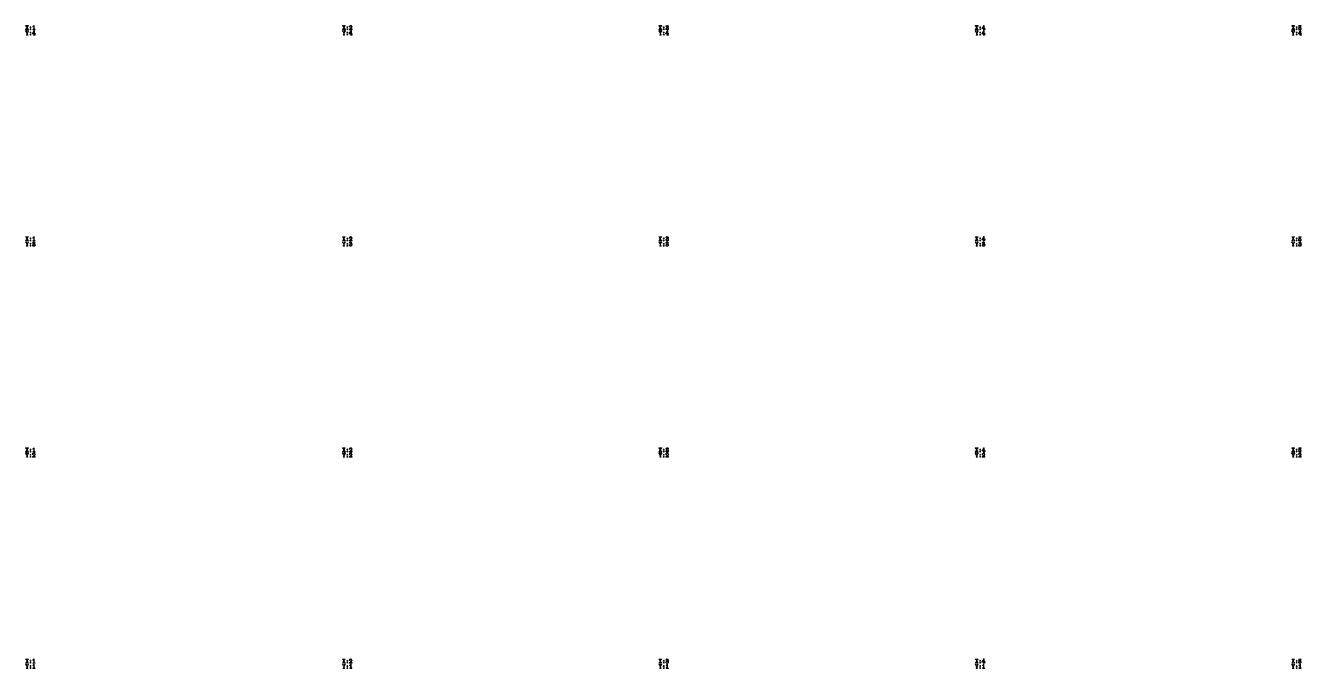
# Model space of a CAD drawing. Extents: x 3411 to 238236, y 6926 to 86361.
# Drawn here: x 136009 to 148100, y 19673 to 25762 of the extents above; entities that cross this region are included whole.
import ezdxf

# ---------------------------------------------------------------- set-up
doc = ezdxf.new("R2010")
doc.units = 13
doc.header["$MEASUREMENT"] = 0
doc.layers.add('L3D0 Base', color=3, linetype='Continuous')

msp = doc.modelspace()

# ---------------------------------------------------------------- linework, layer by layer
at = {"layer": 'L3D0 Base', "lineweight": 0}
for points in [[(136019, 25762), (136012, 25762), (136009, 25759), (136012, 25757), (136014, 25757), (136020, 25743), (136023, 25738), (136028, 25727), (136026, 25727), (136026, 25725), (136029, 25723), (136035, 25723), (136038, 25725), (136035, 25727), (136034, 25727), (136026, 25743), (136023, 25749), (136019, 25757), (136022, 25759)], [(136033, 25762), (136027, 25762), (136024, 25759), (136026, 25757), (136023, 25749), (136026, 25743), (136032, 25757), (136033, 25757), (136037, 25759)], [(136089, 25762), (136086, 25761), (136085, 25757), (136080, 25755), (136078, 25752), (136086, 25752), (136086, 25727), (136081, 25727), (136078, 25725), (136081, 25723), (136096, 25723), (136099, 25725), (136098, 25727), (136097, 25727), (136096, 25727), (136091, 25727), (136091, 25759)], [(139021, 25762), (139015, 25762), (139012, 25759), (139015, 25757), (139016, 25757), (139023, 25743), (139025, 25738), (139031, 25727), (139029, 25727), (139028, 25725), (139031, 25723), (139038, 25723), (139040, 25725), (139038, 25727), (139036, 25727), (139028, 25743), (139025, 25749), (139022, 25757), (139024, 25759)], [(139035, 25762), (139029, 25762), (139027, 25759), (139029, 25757), (139025, 25749), (139028, 25743), (139034, 25757), (139035, 25757), (139038, 25759)], [(139089, 25762), (139085, 25762), (139080, 25759), (139079, 25757), (139077, 25752), (139078, 25748), (139080, 25748), (139082, 25748), (139084, 25751), (139083, 25753), (139085, 25756), (139089, 25758), (139099, 25759), (139095, 25762)], [(139099, 25759), (139089, 25758), (139090, 25758), (139095, 25755), (139096, 25755), (139098, 25750), (139098, 25748), (139096, 25744), (139091, 25738), (139078, 25727), (139077, 25725), (139080, 25723), (139100, 25723), (139102, 25723), (139103, 25726), (139103, 25727), (139086, 25727), (139086, 25728), (139091, 25732), (139092, 25733), (139096, 25737), (139099, 25739), (139102, 25745), (139103, 25750), (139102, 25754)], [(142020, 25762), (142013, 25762), (142010, 25759), (142013, 25757), (142014, 25757), (142021, 25743), (142024, 25738), (142029, 25727), (142027, 25727), (142027, 25725), (142030, 25723), (142036, 25723), (142039, 25725), (142036, 25727), (142034, 25727), (142027, 25743), (142024, 25749), (142020, 25757), (142023, 25759)], [(142034, 25762), (142028, 25762), (142025, 25759), (142027, 25757), (142024, 25749), (142027, 25743), (142033, 25757), (142034, 25757), (142037, 25759)], [(142079, 25759), (142076, 25755), (142078, 25752), (142080, 25751), (142082, 25752), (142083, 25755), (142083, 25756), (142083, 25756), (142089, 25758)], [(142088, 25762), (142085, 25762), (142080, 25760), (142079, 25759), (142089, 25758), (142094, 25756), (142095, 25753), (142093, 25748), (142087, 25746), (142083, 25745), (142083, 25744), (142086, 25741), (142088, 25741), (142090, 25741), (142094, 25739), (142097, 25734), (142094, 25729), (142094, 25728), (142089, 25727), (142098, 25725), (142101, 25728), (142102, 25734), (142102, 25734), (142100, 25740), (142100, 25740), (142096, 25744), (142099, 25748), (142100, 25753), (142100, 25755), (142097, 25759), (142094, 25761)], [(145018, 25762), (145012, 25762), (145009, 25759), (145012, 25757), (145013, 25757), (145020, 25743), (145023, 25738), (145027, 25727), (145026, 25727), (145025, 25725), (145028, 25723), (145034, 25723), (145037, 25725), (145034, 25727), (145033, 25727), (145025, 25743), (145023, 25749), (145019, 25757), (145021, 25759)], [(145033, 25762), (145027, 25762), (145023, 25759), (145026, 25757), (145023, 25749), (145025, 25743), (145031, 25757), (145033, 25757), (145035, 25759)], [(145091, 25762), (145090, 25762), (145088, 25762), (145086, 25761), (145073, 25738), (145072, 25736), (145073, 25734), (145076, 25733), (145090, 25733), (145090, 25727), (145086, 25727), (145084, 25725), (145086, 25723), (145097, 25723), (145101, 25725), (145100, 25727), (145099, 25727), (145097, 25727), (145094, 25727), (145094, 25733), (145098, 25733), (145101, 25735), (145098, 25738), (145094, 25738), (145078, 25738), (145090, 25757), (145094, 25759), (145093, 25762)], [(145094, 25759), (145090, 25757), (145090, 25738), (145078, 25738), (145094, 25738)], [(148016, 25762), (148010, 25762), (148008, 25759), (148010, 25757), (148012, 25757), (148019, 25743), (148021, 25738), (148026, 25727), (148024, 25727), (148023, 25725), (148026, 25723), (148033, 25723), (148036, 25725), (148033, 25727), (148032, 25727), (148023, 25743), (148021, 25749), (148017, 25757), (148019, 25759)], [(148031, 25762), (148025, 25762), (148022, 25759), (148024, 25757), (148021, 25749), (148023, 25743), (148030, 25757), (148031, 25757), (148034, 25759)], [(148093, 25762), (148077, 25762), (148075, 25761), (148075, 25759), (148075, 25742), (148075, 25741), (148075, 25739), (148077, 25739), (148079, 25740), (148081, 25741), (148086, 25743), (148095, 25744), (148079, 25746), (148079, 25757), (148093, 25757), (148097, 25759), (148096, 25761), (148095, 25762)], [(136020, 25743), (136013, 25727), (136012, 25727), (136009, 25725), (136012, 25723), (136018, 25723), (136021, 25725), (136019, 25727), (136023, 25738)], [(136018, 25712), (136012, 25712), (136009, 25710), (136012, 25707), (136012, 25707), (136021, 25688), (136023, 25694), (136018, 25707), (136020, 25710)], [(136036, 25712), (136030, 25712), (136026, 25710), (136029, 25707), (136023, 25694), (136021, 25688), (136021, 25678), (136020, 25678), (136017, 25674), (136018, 25673), (136019, 25673), (136020, 25672), (136027, 25672), (136030, 25674), (136030, 25677), (136029, 25677), (136027, 25678), (136026, 25678), (136026, 25688), (136035, 25707), (136036, 25707), (136038, 25710)], [(136056, 25751), (136053, 25749), (136051, 25746), (136053, 25743), (136055, 25741), (136058, 25743), (136060, 25746), (136058, 25749)], [(136056, 25731), (136053, 25730), (136051, 25727), (136053, 25724), (136055, 25723), (136058, 25724), (136060, 25727), (136058, 25730)], [(136056, 25700), (136053, 25699), (136051, 25696), (136053, 25693), (136055, 25692), (136058, 25693), (136060, 25696), (136058, 25699)], [(136056, 25681), (136053, 25680), (136051, 25677), (136053, 25674), (136055, 25672), (136058, 25674), (136060, 25677), (136058, 25680)], [(136092, 25713), (136090, 25713), (136089, 25712), (136087, 25711), (136074, 25689), (136073, 25686), (136074, 25684), (136076, 25683), (136091, 25683), (136091, 25678), (136087, 25678), (136085, 25674), (136087, 25672), (136098, 25672), (136101, 25674), (136100, 25677), (136100, 25677), (136098, 25678), (136095, 25678), (136095, 25683), (136099, 25683), (136102, 25685), (136099, 25688), (136095, 25688), (136079, 25688), (136090, 25707), (136095, 25710), (136094, 25712)], [(136078, 25752), (136080, 25750), (136081, 25750), (136086, 25752)], [(136095, 25710), (136090, 25707), (136090, 25688), (136079, 25688), (136095, 25688)], [(139023, 25743), (139015, 25727), (139014, 25727), (139011, 25725), (139014, 25723), (139020, 25723), (139024, 25725), (139020, 25727), (139025, 25738)], [(139020, 25712), (139013, 25712), (139011, 25710), (139013, 25707), (139015, 25707), (139024, 25688), (139026, 25694), (139020, 25707), (139023, 25710)], [(139038, 25712), (139031, 25712), (139029, 25710), (139031, 25707), (139026, 25694), (139024, 25688), (139024, 25678), (139022, 25678), (139020, 25674), (139020, 25673), (139021, 25673), (139022, 25672), (139029, 25672), (139032, 25674), (139032, 25677), (139031, 25677), (139029, 25678), (139028, 25678), (139028, 25688), (139037, 25707), (139038, 25707), (139041, 25710)], [(139058, 25751), (139055, 25749), (139054, 25746), (139055, 25743), (139058, 25741), (139061, 25743), (139063, 25746), (139061, 25749)], [(139058, 25731), (139055, 25730), (139054, 25727), (139055, 25724), (139058, 25723), (139061, 25724), (139063, 25727), (139061, 25730)], [(139058, 25700), (139055, 25699), (139054, 25696), (139055, 25693), (139058, 25692), (139061, 25693), (139063, 25696), (139061, 25699)], [(139058, 25681), (139055, 25680), (139054, 25677), (139055, 25674), (139058, 25672), (139061, 25674), (139063, 25677), (139061, 25680)], [(139094, 25713), (139093, 25713), (139091, 25712), (139090, 25711), (139077, 25689), (139076, 25686), (139077, 25684), (139079, 25683), (139093, 25683), (139093, 25678), (139090, 25678), (139087, 25674), (139090, 25672), (139101, 25672), (139103, 25674), (139103, 25677), (139102, 25677), (139101, 25678), (139098, 25678), (139098, 25683), (139101, 25683), (139105, 25685), (139101, 25688), (139098, 25688), (139081, 25688), (139093, 25707), (139098, 25710), (139097, 25712)], [(139098, 25710), (139093, 25707), (139093, 25688), (139081, 25688), (139098, 25688)], [(139101, 25731), (139098, 25730), (139098, 25727), (139086, 25727), (139103, 25727), (139102, 25730)], [(142021, 25743), (142013, 25727), (142013, 25727), (142009, 25725), (142013, 25723), (142019, 25723), (142022, 25725), (142020, 25727), (142024, 25738)], [(142018, 25712), (142012, 25712), (142009, 25710), (142012, 25707), (142013, 25707), (142022, 25688), (142024, 25694), (142019, 25707), (142021, 25710)], [(142037, 25712), (142031, 25712), (142027, 25710), (142030, 25707), (142024, 25694), (142022, 25688), (142022, 25678), (142021, 25678), (142018, 25674), (142019, 25673), (142020, 25673), (142021, 25672), (142028, 25672), (142031, 25674), (142031, 25677), (142029, 25677), (142028, 25678), (142027, 25678), (142027, 25688), (142035, 25707), (142037, 25707), (142039, 25710)], [(142056, 25751), (142053, 25749), (142052, 25746), (142054, 25743), (142056, 25741), (142059, 25743), (142061, 25746), (142059, 25749)], [(142056, 25731), (142053, 25730), (142052, 25727), (142054, 25724), (142056, 25723), (142059, 25724), (142061, 25727), (142059, 25730)], [(142056, 25700), (142053, 25699), (142052, 25696), (142054, 25693), (142056, 25692), (142059, 25693), (142061, 25696), (142059, 25699)], [(142056, 25681), (142053, 25680), (142052, 25677), (142054, 25674), (142056, 25672), (142059, 25674), (142061, 25677), (142059, 25680)], [(142093, 25713), (142091, 25713), (142090, 25712), (142088, 25711), (142075, 25689), (142074, 25686), (142075, 25684), (142077, 25683), (142091, 25683), (142091, 25678), (142088, 25678), (142085, 25674), (142088, 25672), (142099, 25672), (142102, 25674), (142101, 25677), (142101, 25677), (142099, 25678), (142096, 25678), (142096, 25683), (142100, 25683), (142103, 25685), (142100, 25688), (142096, 25688), (142080, 25688), (142091, 25707), (142096, 25710), (142095, 25712)], [(142078, 25735), (142076, 25734), (142075, 25731), (142076, 25729), (142079, 25724), (142083, 25723), (142089, 25722), (142094, 25723), (142098, 25725), (142089, 25727), (142084, 25727), (142080, 25730), (142081, 25731), (142080, 25734)], [(142096, 25710), (142091, 25707), (142091, 25688), (142080, 25688), (142096, 25688)], [(145017, 25712), (145011, 25712), (145008, 25710), (145011, 25707), (145012, 25707), (145020, 25688), (145023, 25694), (145017, 25707), (145020, 25710)], [(145020, 25743), (145012, 25727), (145011, 25727), (145009, 25725), (145011, 25723), (145017, 25723), (145020, 25725), (145018, 25727), (145023, 25738)], [(145035, 25712), (145029, 25712), (145026, 25710), (145028, 25707), (145023, 25694), (145020, 25688), (145020, 25678), (145020, 25678), (145016, 25674), (145017, 25673), (145018, 25673), (145020, 25672), (145027, 25672), (145029, 25674), (145029, 25677), (145027, 25677), (145027, 25678), (145025, 25678), (145025, 25688), (145034, 25707), (145035, 25707), (145037, 25710)], [(145055, 25751), (145052, 25749), (145051, 25746), (145052, 25743), (145055, 25741), (145058, 25743), (145059, 25746), (145058, 25749)], [(145055, 25731), (145052, 25730), (145051, 25727), (145052, 25724), (145055, 25723), (145058, 25724), (145059, 25727), (145058, 25730)], [(145055, 25700), (145052, 25699), (145051, 25696), (145052, 25693), (145055, 25692), (145058, 25693), (145059, 25696), (145058, 25699)], [(145055, 25681), (145052, 25680), (145051, 25677), (145052, 25674), (145055, 25672), (145058, 25674), (145059, 25677), (145058, 25680)], [(145091, 25713), (145090, 25713), (145088, 25712), (145086, 25711), (145073, 25689), (145072, 25686), (145073, 25684), (145076, 25683), (145090, 25683), (145090, 25678), (145086, 25678), (145084, 25674), (145086, 25672), (145097, 25672), (145101, 25674), (145100, 25677), (145099, 25677), (145097, 25678), (145094, 25678), (145094, 25683), (145098, 25683), (145101, 25685), (145098, 25688), (145094, 25688), (145078, 25688), (145090, 25707), (145094, 25710), (145093, 25712)], [(145094, 25710), (145090, 25707), (145090, 25688), (145078, 25688), (145094, 25688)], [(148016, 25712), (148009, 25712), (148006, 25710), (148009, 25707), (148010, 25707), (148019, 25688), (148021, 25694), (148016, 25707), (148018, 25710)], [(148019, 25743), (148011, 25727), (148009, 25727), (148007, 25725), (148009, 25723), (148016, 25723), (148019, 25725), (148016, 25727), (148021, 25738)], [(148033, 25712), (148027, 25712), (148024, 25710), (148026, 25707), (148021, 25694), (148019, 25688), (148019, 25678), (148018, 25678), (148015, 25674), (148016, 25673), (148016, 25673), (148018, 25672), (148025, 25672), (148028, 25674), (148027, 25677), (148026, 25677), (148025, 25678), (148024, 25678), (148024, 25688), (148033, 25707), (148033, 25707), (148036, 25710)], [(148054, 25751), (148051, 25749), (148049, 25746), (148051, 25743), (148053, 25741), (148056, 25743), (148058, 25746), (148056, 25749)], [(148054, 25731), (148051, 25730), (148049, 25727), (148051, 25724), (148053, 25723), (148056, 25724), (148058, 25727), (148056, 25730)], [(148054, 25700), (148051, 25699), (148049, 25696), (148051, 25693), (148053, 25692), (148056, 25693), (148058, 25696), (148056, 25699)], [(148054, 25681), (148051, 25680), (148049, 25677), (148051, 25674), (148053, 25672), (148056, 25674), (148058, 25677), (148056, 25680)], [(148090, 25713), (148088, 25713), (148086, 25712), (148085, 25711), (148072, 25689), (148071, 25686), (148072, 25684), (148074, 25683), (148089, 25683), (148089, 25678), (148085, 25678), (148083, 25674), (148085, 25672), (148096, 25672), (148099, 25674), (148098, 25677), (148097, 25677), (148096, 25678), (148093, 25678), (148093, 25683), (148097, 25683), (148100, 25685), (148097, 25688), (148093, 25688), (148076, 25688), (148088, 25707), (148093, 25710), (148092, 25712)], [(148075, 25735), (148073, 25734), (148072, 25732), (148072, 25730), (148075, 25725), (148079, 25723), (148085, 25722), (148090, 25723), (148094, 25726), (148085, 25727), (148083, 25727), (148078, 25730), (148079, 25732), (148078, 25734)], [(148093, 25710), (148088, 25707), (148088, 25688), (148076, 25688), (148093, 25688)], [(148086, 25748), (148085, 25748), (148079, 25746), (148095, 25744), (148092, 25746)], [(148095, 25744), (148086, 25743), (148086, 25743), (148091, 25741), (148092, 25741), (148093, 25734), (148093, 25734), (148091, 25729), (148090, 25728), (148085, 25727), (148094, 25726), (148097, 25729), (148098, 25734), (148098, 25739)], [(136019, 23762), (136012, 23762), (136009, 23759), (136012, 23757), (136014, 23757), (136020, 23743), (136023, 23738), (136028, 23728), (136026, 23727), (136026, 23725), (136029, 23723), (136035, 23723), (136038, 23725), (136035, 23728), (136034, 23728), (136026, 23744), (136023, 23749), (136019, 23757), (136022, 23759)], [(136020, 23743), (136013, 23728), (136012, 23728), (136009, 23725), (136012, 23723), (136018, 23723), (136021, 23725), (136019, 23728), (136023, 23738)], [(136018, 23712), (136012, 23712), (136009, 23710), (136012, 23707), (136012, 23707), (136021, 23689), (136023, 23694), (136018, 23707), (136020, 23710)], [(136036, 23712), (136030, 23712), (136026, 23710), (136029, 23707), (136023, 23694), (136021, 23689), (136021, 23678), (136020, 23678), (136017, 23675), (136018, 23673), (136019, 23673), (136020, 23672), (136027, 23672), (136030, 23675), (136030, 23677), (136029, 23678), (136027, 23678), (136026, 23678), (136026, 23689), (136035, 23707), (136036, 23707), (136038, 23710)], [(136033, 23762), (136027, 23762), (136024, 23759), (136026, 23757), (136023, 23749), (136026, 23744), (136032, 23757), (136033, 23757), (136037, 23759)], [(136056, 23751), (136053, 23749), (136051, 23746), (136053, 23743), (136055, 23742), (136058, 23743), (136060, 23746), (136058, 23749)], [(136056, 23731), (136053, 23730), (136051, 23727), (136053, 23724), (136055, 23723), (136058, 23724), (136060, 23727), (136058, 23730)], [(136056, 23700), (136053, 23699), (136051, 23696), (136053, 23693), (136055, 23692), (136058, 23693), (136060, 23696), (136058, 23699)], [(136078, 23710), (136076, 23705), (136077, 23702), (136079, 23701), (136081, 23702), (136083, 23705), (136082, 23706), (136083, 23706), (136088, 23708)], [(136089, 23763), (136086, 23761), (136085, 23757), (136080, 23755), (136078, 23752), (136086, 23752), (136086, 23728), (136081, 23728), (136078, 23725), (136081, 23723), (136096, 23723), (136099, 23725), (136098, 23727), (136097, 23728), (136096, 23728), (136091, 23728), (136091, 23759)], [(136078, 23752), (136080, 23750), (136081, 23750), (136086, 23752)], [(136088, 23713), (136084, 23712), (136079, 23710), (136078, 23710), (136088, 23708), (136093, 23706), (136094, 23703), (136092, 23698), (136086, 23696), (136083, 23696), (136082, 23694), (136085, 23691), (136088, 23691), (136089, 23691), (136093, 23689), (136096, 23684), (136093, 23679), (136093, 23678), (136088, 23677), (136097, 23675), (136100, 23678), (136101, 23684), (136101, 23684), (136100, 23690), (136099, 23690), (136095, 23694), (136098, 23698), (136100, 23703), (136099, 23705), (136097, 23710), (136093, 23711)], [(139023, 23743), (139015, 23728), (139014, 23728), (139011, 23725), (139014, 23723), (139020, 23723), (139024, 23725), (139020, 23728), (139025, 23738)], [(139020, 23712), (139013, 23712), (139011, 23710), (139013, 23707), (139015, 23707), (139024, 23689), (139026, 23694), (139020, 23707), (139023, 23710)], [(139021, 23762), (139015, 23762), (139012, 23759), (139015, 23757), (139016, 23757), (139023, 23743), (139025, 23738), (139031, 23728), (139029, 23727), (139028, 23725), (139031, 23723), (139038, 23723), (139040, 23725), (139038, 23728), (139036, 23728), (139028, 23744), (139025, 23749), (139022, 23757), (139024, 23759)], [(139038, 23712), (139031, 23712), (139029, 23710), (139031, 23707), (139026, 23694), (139024, 23689), (139024, 23678), (139022, 23678), (139020, 23675), (139020, 23673), (139021, 23673), (139022, 23672), (139029, 23672), (139032, 23675), (139032, 23677), (139031, 23678), (139029, 23678), (139028, 23678), (139028, 23689), (139037, 23707), (139038, 23707), (139041, 23710)], [(139035, 23762), (139029, 23762), (139027, 23759), (139029, 23757), (139025, 23749), (139028, 23744), (139034, 23757), (139035, 23757), (139038, 23759)], [(139058, 23751), (139055, 23749), (139054, 23746), (139055, 23743), (139058, 23742), (139061, 23743), (139063, 23746), (139061, 23749)], [(139058, 23731), (139055, 23730), (139054, 23727), (139055, 23724), (139058, 23723), (139061, 23724), (139063, 23727), (139061, 23730)], [(139058, 23700), (139055, 23699), (139054, 23696), (139055, 23693), (139058, 23692), (139061, 23693), (139063, 23696), (139061, 23699)], [(139089, 23763), (139085, 23762), (139080, 23759), (139079, 23757), (139077, 23752), (139078, 23749), (139080, 23748), (139082, 23749), (139084, 23752), (139083, 23753), (139085, 23756), (139089, 23758), (139099, 23759), (139095, 23762)], [(139099, 23759), (139089, 23758), (139090, 23758), (139095, 23756), (139096, 23755), (139098, 23750), (139098, 23749), (139096, 23744), (139091, 23738), (139078, 23727), (139077, 23725), (139080, 23723), (139100, 23723), (139102, 23724), (139103, 23726), (139103, 23728), (139086, 23728), (139086, 23728), (139091, 23732), (139092, 23733), (139096, 23737), (139099, 23740), (139102, 23745), (139103, 23750), (139102, 23755)], [(139080, 23710), (139078, 23705), (139079, 23702), (139081, 23701), (139084, 23702), (139084, 23705), (139084, 23706), (139084, 23706), (139090, 23708)], [(139090, 23713), (139087, 23712), (139081, 23710), (139080, 23710), (139090, 23708), (139094, 23706), (139097, 23703), (139094, 23698), (139089, 23696), (139085, 23696), (139084, 23694), (139087, 23691), (139090, 23691), (139091, 23691), (139096, 23689), (139098, 23684), (139096, 23679), (139095, 23678), (139090, 23677), (139100, 23675), (139102, 23678), (139104, 23684), (139104, 23684), (139101, 23690), (139101, 23690), (139098, 23694), (139101, 23698), (139101, 23703), (139101, 23705), (139098, 23710), (139096, 23711)], [(139101, 23731), (139098, 23730), (139098, 23728), (139086, 23728), (139103, 23728), (139102, 23730)], [(142021, 23743), (142013, 23728), (142013, 23728), (142009, 23725), (142013, 23723), (142019, 23723), (142022, 23725), (142020, 23728), (142024, 23738)], [(142018, 23712), (142012, 23712), (142009, 23710), (142012, 23707), (142013, 23707), (142022, 23689), (142024, 23694), (142019, 23707), (142021, 23710)], [(142020, 23762), (142013, 23762), (142010, 23759), (142013, 23757), (142014, 23757), (142021, 23743), (142024, 23738), (142029, 23728), (142027, 23727), (142027, 23725), (142030, 23723), (142036, 23723), (142039, 23725), (142036, 23728), (142034, 23728), (142027, 23744), (142024, 23749), (142020, 23757), (142023, 23759)], [(142037, 23712), (142031, 23712), (142027, 23710), (142030, 23707), (142024, 23694), (142022, 23689), (142022, 23678), (142021, 23678), (142018, 23675), (142019, 23673), (142020, 23673), (142021, 23672), (142028, 23672), (142031, 23675), (142031, 23677), (142029, 23678), (142028, 23678), (142027, 23678), (142027, 23689), (142035, 23707), (142037, 23707), (142039, 23710)], [(142034, 23762), (142028, 23762), (142025, 23759), (142027, 23757), (142024, 23749), (142027, 23744), (142033, 23757), (142034, 23757), (142037, 23759)], [(142056, 23751), (142053, 23749), (142052, 23746), (142054, 23743), (142056, 23742), (142059, 23743), (142061, 23746), (142059, 23749)], [(142056, 23731), (142053, 23730), (142052, 23727), (142054, 23724), (142056, 23723), (142059, 23724), (142061, 23727), (142059, 23730)], [(142056, 23700), (142053, 23699), (142052, 23696), (142054, 23693), (142056, 23692), (142059, 23693), (142061, 23696), (142059, 23699)], [(142078, 23735), (142076, 23735), (142075, 23731), (142076, 23729), (142079, 23724), (142083, 23723), (142089, 23722), (142094, 23723), (142098, 23725), (142089, 23727), (142084, 23728), (142080, 23730), (142081, 23731), (142080, 23734)], [(142079, 23759), (142076, 23755), (142078, 23752), (142080, 23751), (142082, 23752), (142083, 23755), (142083, 23756), (142083, 23756), (142089, 23758)], [(142079, 23710), (142076, 23705), (142078, 23702), (142080, 23701), (142082, 23702), (142083, 23705), (142083, 23706), (142083, 23706), (142089, 23708)], [(142088, 23763), (142085, 23763), (142080, 23760), (142079, 23759), (142089, 23758), (142094, 23756), (142095, 23753), (142093, 23748), (142087, 23746), (142083, 23745), (142083, 23744), (142086, 23742), (142088, 23742), (142090, 23742), (142094, 23739), (142097, 23734), (142094, 23729), (142094, 23728), (142089, 23727), (142098, 23725), (142101, 23728), (142102, 23734), (142102, 23735), (142100, 23740), (142100, 23740), (142096, 23744), (142099, 23748), (142100, 23753), (142100, 23755), (142097, 23759), (142094, 23762)], [(142088, 23713), (142085, 23712), (142080, 23710), (142079, 23710), (142089, 23708), (142094, 23706), (142095, 23703), (142093, 23698), (142087, 23696), (142083, 23696), (142083, 23694), (142086, 23691), (142088, 23691), (142090, 23691), (142094, 23689), (142097, 23684), (142094, 23679), (142094, 23678), (142089, 23677), (142098, 23675), (142101, 23678), (142102, 23684), (142102, 23684), (142100, 23690), (142100, 23690), (142096, 23694), (142099, 23698), (142100, 23703), (142100, 23705), (142097, 23710), (142094, 23711)], [(145017, 23712), (145011, 23712), (145008, 23710), (145011, 23707), (145012, 23707), (145020, 23689), (145023, 23694), (145017, 23707), (145020, 23710)], [(145018, 23762), (145012, 23762), (145009, 23759), (145012, 23757), (145013, 23757), (145020, 23743), (145023, 23738), (145027, 23728), (145026, 23727), (145025, 23725), (145028, 23723), (145034, 23723), (145037, 23725), (145034, 23728), (145033, 23728), (145025, 23744), (145023, 23749), (145019, 23757), (145021, 23759)], [(145020, 23743), (145012, 23728), (145011, 23728), (145009, 23725), (145011, 23723), (145017, 23723), (145020, 23725), (145018, 23728), (145023, 23738)], [(145035, 23712), (145029, 23712), (145026, 23710), (145028, 23707), (145023, 23694), (145020, 23689), (145020, 23678), (145020, 23678), (145016, 23675), (145017, 23673), (145018, 23673), (145020, 23672), (145027, 23672), (145029, 23675), (145029, 23677), (145027, 23678), (145027, 23678), (145025, 23678), (145025, 23689), (145034, 23707), (145035, 23707), (145037, 23710)], [(145033, 23762), (145027, 23762), (145023, 23759), (145026, 23757), (145023, 23749), (145025, 23744), (145031, 23757), (145033, 23757), (145035, 23759)], [(145055, 23751), (145052, 23749), (145051, 23746), (145052, 23743), (145055, 23742), (145058, 23743), (145059, 23746), (145058, 23749)], [(145055, 23731), (145052, 23730), (145051, 23727), (145052, 23724), (145055, 23723), (145058, 23724), (145059, 23727), (145058, 23730)], [(145055, 23700), (145052, 23699), (145051, 23696), (145052, 23693), (145055, 23692), (145058, 23693), (145059, 23696), (145058, 23699)], [(145091, 23763), (145090, 23763), (145088, 23763), (145086, 23761), (145073, 23738), (145072, 23736), (145073, 23734), (145076, 23733), (145090, 23733), (145090, 23728), (145086, 23728), (145084, 23725), (145086, 23723), (145097, 23723), (145101, 23725), (145100, 23727), (145099, 23728), (145097, 23728), (145094, 23728), (145094, 23733), (145098, 23733), (145101, 23735), (145098, 23738), (145094, 23738), (145078, 23738), (145090, 23758), (145094, 23759), (145093, 23762)], [(145077, 23710), (145075, 23705), (145076, 23702), (145079, 23701), (145080, 23702), (145081, 23705), (145081, 23706), (145081, 23706), (145087, 23708)], [(145087, 23713), (145083, 23712), (145079, 23710), (145077, 23710), (145087, 23708), (145092, 23706), (145093, 23703), (145091, 23698), (145086, 23696), (145082, 23696), (145081, 23694), (145084, 23691), (145086, 23691), (145088, 23691), (145093, 23689), (145095, 23684), (145093, 23679), (145093, 23678), (145087, 23677), (145097, 23675), (145099, 23678), (145101, 23684), (145101, 23684), (145099, 23690), (145098, 23690), (145094, 23694), (145097, 23698), (145099, 23703), (145098, 23705), (145095, 23710), (145093, 23711)], [(145094, 23759), (145090, 23758), (145090, 23738), (145078, 23738), (145094, 23738)], [(148016, 23712), (148009, 23712), (148006, 23710), (148009, 23707), (148010, 23707), (148019, 23689), (148021, 23694), (148016, 23707), (148018, 23710)], [(148019, 23743), (148011, 23728), (148009, 23728), (148007, 23725), (148009, 23723), (148016, 23723), (148019, 23725), (148016, 23728), (148021, 23738)], [(148016, 23762), (148010, 23762), (148008, 23759), (148010, 23757), (148012, 23757), (148019, 23743), (148021, 23738), (148026, 23728), (148024, 23727), (148023, 23725), (148026, 23723), (148033, 23723), (148036, 23725), (148033, 23728), (148032, 23728), (148023, 23744), (148021, 23749), (148017, 23757), (148019, 23759)], [(148033, 23712), (148027, 23712), (148024, 23710), (148026, 23707), (148021, 23694), (148019, 23689), (148019, 23678), (148018, 23678), (148015, 23675), (148016, 23673), (148016, 23673), (148018, 23672), (148025, 23672), (148028, 23675), (148027, 23677), (148026, 23678), (148025, 23678), (148024, 23678), (148024, 23689), (148033, 23707), (148033, 23707), (148036, 23710)], [(148031, 23762), (148025, 23762), (148022, 23759), (148024, 23757), (148021, 23749), (148023, 23744), (148030, 23757), (148031, 23757), (148034, 23759)], [(148054, 23751), (148051, 23749), (148049, 23746), (148051, 23743), (148053, 23742), (148056, 23743), (148058, 23746), (148056, 23749)], [(148054, 23731), (148051, 23730), (148049, 23727), (148051, 23724), (148053, 23723), (148056, 23724), (148058, 23727), (148056, 23730)], [(148054, 23700), (148051, 23699), (148049, 23696), (148051, 23693), (148053, 23692), (148056, 23693), (148058, 23696), (148056, 23699)], [(148075, 23735), (148073, 23735), (148072, 23732), (148072, 23730), (148075, 23725), (148079, 23723), (148085, 23722), (148090, 23723), (148094, 23726), (148085, 23727), (148083, 23727), (148078, 23730), (148079, 23732), (148078, 23735)], [(148076, 23710), (148074, 23705), (148075, 23702), (148077, 23701), (148079, 23702), (148080, 23705), (148079, 23706), (148080, 23706), (148086, 23708)], [(148093, 23762), (148077, 23762), (148075, 23761), (148075, 23759), (148075, 23742), (148075, 23741), (148075, 23740), (148077, 23739), (148079, 23740), (148081, 23742), (148086, 23743), (148095, 23744), (148079, 23746), (148079, 23757), (148093, 23757), (148097, 23759), (148096, 23761), (148095, 23762)], [(148086, 23713), (148082, 23712), (148077, 23710), (148076, 23710), (148086, 23708), (148090, 23706), (148092, 23703), (148090, 23698), (148084, 23696), (148081, 23696), (148079, 23694), (148083, 23691), (148086, 23691), (148086, 23691), (148092, 23689), (148093, 23684), (148092, 23679), (148091, 23678), (148086, 23677), (148095, 23675), (148097, 23678), (148099, 23684), (148099, 23684), (148097, 23690), (148097, 23690), (148093, 23694), (148096, 23698), (148097, 23703), (148097, 23705), (148094, 23710), (148091, 23711)], [(148086, 23748), (148085, 23748), (148079, 23746), (148095, 23744), (148092, 23747)], [(148095, 23744), (148086, 23743), (148086, 23743), (148091, 23741), (148092, 23741), (148093, 23735), (148093, 23735), (148091, 23729), (148090, 23728), (148085, 23727), (148094, 23726), (148097, 23729), (148098, 23735), (148098, 23739)], [(136056, 23682), (136053, 23680), (136051, 23677), (136053, 23674), (136055, 23672), (136058, 23674), (136060, 23677), (136058, 23680)], [(136077, 23685), (136076, 23684), (136074, 23682), (136075, 23679), (136078, 23675), (136082, 23673), (136088, 23672), (136093, 23673), (136097, 23675), (136088, 23677), (136083, 23678), (136080, 23680), (136080, 23682), (136079, 23684)], [(139058, 23682), (139055, 23680), (139054, 23677), (139055, 23674), (139058, 23672), (139061, 23674), (139063, 23677), (139061, 23680)], [(139080, 23685), (139077, 23684), (139077, 23682), (139077, 23679), (139080, 23675), (139084, 23673), (139090, 23672), (139095, 23673), (139100, 23675), (139090, 23677), (139086, 23678), (139082, 23680), (139083, 23682), (139082, 23684)], [(142056, 23682), (142053, 23680), (142052, 23677), (142054, 23674), (142056, 23672), (142059, 23674), (142061, 23677), (142059, 23680)], [(142078, 23685), (142076, 23684), (142075, 23682), (142076, 23679), (142079, 23675), (142083, 23673), (142089, 23672), (142094, 23673), (142098, 23675), (142089, 23677), (142084, 23678), (142080, 23680), (142081, 23682), (142080, 23684)], [(145055, 23682), (145052, 23680), (145051, 23677), (145052, 23674), (145055, 23672), (145058, 23674), (145059, 23677), (145058, 23680)], [(145076, 23685), (145074, 23684), (145073, 23682), (145074, 23679), (145077, 23675), (145081, 23673), (145087, 23672), (145092, 23673), (145097, 23675), (145087, 23677), (145083, 23678), (145079, 23680), (145079, 23682), (145079, 23684)], [(148054, 23682), (148051, 23680), (148049, 23677), (148051, 23674), (148053, 23672), (148056, 23674), (148058, 23677), (148056, 23680)], [(148075, 23685), (148073, 23684), (148072, 23682), (148072, 23679), (148075, 23675), (148079, 23673), (148086, 23672), (148090, 23673), (148095, 23675), (148086, 23677), (148081, 23678), (148078, 23680), (148078, 23682), (148077, 23684)], [(136019, 21762), (136012, 21762), (136009, 21759), (136012, 21757), (136014, 21757), (136020, 21744), (136023, 21738), (136028, 21728), (136026, 21727), (136026, 21725), (136029, 21723), (136035, 21723), (136038, 21725), (136035, 21728), (136034, 21728), (136026, 21744), (136023, 21749), (136019, 21757), (136022, 21759)], [(136020, 21744), (136013, 21728), (136012, 21728), (136009, 21725), (136012, 21723), (136018, 21723), (136021, 21725), (136019, 21728), (136023, 21738)], [(136018, 21712), (136012, 21712), (136009, 21710), (136012, 21707), (136012, 21707), (136021, 21689), (136023, 21694), (136018, 21707), (136020, 21710)], [(136036, 21712), (136030, 21712), (136026, 21710), (136029, 21707), (136023, 21694), (136021, 21689), (136021, 21678), (136020, 21678), (136017, 21675), (136018, 21674), (136019, 21673), (136020, 21673), (136027, 21673), (136030, 21675), (136030, 21677), (136029, 21678), (136027, 21678), (136026, 21678), (136026, 21689), (136035, 21707), (136036, 21707), (136038, 21710)], [(136033, 21762), (136027, 21762), (136024, 21759), (136026, 21757), (136023, 21749), (136026, 21744), (136032, 21757), (136033, 21757), (136037, 21759)], [(136056, 21751), (136053, 21749), (136051, 21746), (136053, 21743), (136055, 21742), (136058, 21743), (136060, 21746), (136058, 21749)], [(136056, 21731), (136053, 21730), (136051, 21727), (136053, 21724), (136055, 21723), (136058, 21724), (136060, 21727), (136058, 21731)], [(136056, 21701), (136053, 21700), (136051, 21696), (136053, 21693), (136055, 21692), (136058, 21693), (136060, 21696), (136058, 21700)], [(136056, 21682), (136053, 21680), (136051, 21677), (136053, 21674), (136055, 21673), (136058, 21674), (136060, 21677), (136058, 21680)], [(136087, 21713), (136083, 21712), (136078, 21710), (136076, 21707), (136075, 21702), (136076, 21699), (136078, 21698), (136080, 21699), (136081, 21702), (136080, 21703), (136083, 21707), (136086, 21708), (136097, 21709), (136093, 21712)], [(136097, 21709), (136086, 21708), (136088, 21708), (136093, 21706), (136093, 21705), (136096, 21700), (136096, 21699), (136093, 21694), (136089, 21689), (136076, 21677), (136075, 21675), (136078, 21673), (136098, 21673), (136100, 21673), (136100, 21676), (136100, 21678), (136083, 21678), (136084, 21678), (136089, 21682), (136090, 21683), (136094, 21687), (136097, 21689), (136100, 21695), (136100, 21700), (136100, 21704)], [(136089, 21763), (136086, 21761), (136085, 21758), (136080, 21755), (136078, 21752), (136086, 21752), (136086, 21728), (136081, 21728), (136078, 21725), (136081, 21723), (136096, 21723), (136099, 21725), (136098, 21727), (136097, 21728), (136096, 21728), (136091, 21728), (136091, 21759)], [(136078, 21752), (136080, 21750), (136081, 21750), (136086, 21752)], [(136098, 21681), (136096, 21680), (136096, 21678), (136083, 21678), (136100, 21678), (136100, 21680)], [(139023, 21744), (139015, 21728), (139014, 21728), (139011, 21725), (139014, 21723), (139020, 21723), (139024, 21725), (139020, 21728), (139025, 21738)], [(139020, 21712), (139013, 21712), (139011, 21710), (139013, 21707), (139015, 21707), (139024, 21689), (139026, 21694), (139020, 21707), (139023, 21710)], [(139021, 21762), (139015, 21762), (139012, 21759), (139015, 21757), (139016, 21757), (139023, 21744), (139025, 21738), (139031, 21728), (139029, 21727), (139028, 21725), (139031, 21723), (139038, 21723), (139040, 21725), (139038, 21728), (139036, 21728), (139028, 21744), (139025, 21749), (139022, 21757), (139024, 21759)], [(139038, 21712), (139031, 21712), (139029, 21710), (139031, 21707), (139026, 21694), (139024, 21689), (139024, 21678), (139022, 21678), (139020, 21675), (139020, 21674), (139021, 21673), (139022, 21673), (139029, 21673), (139032, 21675), (139032, 21677), (139031, 21678), (139029, 21678), (139028, 21678), (139028, 21689), (139037, 21707), (139038, 21707), (139041, 21710)], [(139035, 21762), (139029, 21762), (139027, 21759), (139029, 21757), (139025, 21749), (139028, 21744), (139034, 21757), (139035, 21757), (139038, 21759)], [(139058, 21751), (139055, 21749), (139054, 21746), (139055, 21743), (139058, 21742), (139061, 21743), (139063, 21746), (139061, 21749)], [(139058, 21731), (139055, 21730), (139054, 21727), (139055, 21724), (139058, 21723), (139061, 21724), (139063, 21727), (139061, 21731)], [(139058, 21701), (139055, 21700), (139054, 21696), (139055, 21693), (139058, 21692), (139061, 21693), (139063, 21696), (139061, 21700)], [(139058, 21682), (139055, 21680), (139054, 21677), (139055, 21674), (139058, 21673), (139061, 21674), (139063, 21677), (139061, 21680)], [(139089, 21763), (139085, 21762), (139080, 21759), (139079, 21757), (139077, 21752), (139078, 21749), (139080, 21749), (139082, 21749), (139084, 21752), (139083, 21754), (139085, 21756), (139089, 21758), (139099, 21759), (139095, 21762)], [(139099, 21759), (139089, 21758), (139090, 21758), (139095, 21756), (139096, 21756), (139098, 21750), (139098, 21749), (139096, 21744), (139091, 21739), (139078, 21728), (139077, 21725), (139080, 21723), (139100, 21723), (139102, 21724), (139103, 21726), (139103, 21728), (139086, 21728), (139086, 21728), (139091, 21732), (139092, 21734), (139096, 21737), (139099, 21740), (139102, 21745), (139103, 21750), (139102, 21755)], [(139089, 21713), (139085, 21712), (139080, 21710), (139079, 21707), (139077, 21702), (139078, 21699), (139080, 21698), (139082, 21699), (139084, 21702), (139083, 21703), (139085, 21707), (139089, 21708), (139099, 21709), (139095, 21712)], [(139099, 21709), (139089, 21708), (139090, 21708), (139095, 21706), (139096, 21705), (139098, 21700), (139098, 21699), (139096, 21694), (139091, 21689), (139078, 21677), (139077, 21675), (139080, 21673), (139100, 21673), (139102, 21673), (139103, 21676), (139103, 21678), (139086, 21678), (139086, 21678), (139091, 21682), (139092, 21683), (139096, 21687), (139099, 21689), (139102, 21695), (139103, 21700), (139102, 21704)], [(139101, 21731), (139098, 21730), (139098, 21728), (139086, 21728), (139103, 21728), (139102, 21730)], [(139101, 21681), (139098, 21680), (139098, 21678), (139086, 21678), (139103, 21678), (139102, 21680)], [(142021, 21744), (142013, 21728), (142013, 21728), (142009, 21725), (142013, 21723), (142019, 21723), (142022, 21725), (142020, 21728), (142024, 21738)], [(142018, 21712), (142012, 21712), (142009, 21710), (142012, 21707), (142013, 21707), (142022, 21689), (142024, 21694), (142019, 21707), (142021, 21710)], [(142020, 21762), (142013, 21762), (142010, 21759), (142013, 21757), (142014, 21757), (142021, 21744), (142024, 21738), (142029, 21728), (142027, 21727), (142027, 21725), (142030, 21723), (142036, 21723), (142039, 21725), (142036, 21728), (142034, 21728), (142027, 21744), (142024, 21749), (142020, 21757), (142023, 21759)], [(142037, 21712), (142031, 21712), (142027, 21710), (142030, 21707), (142024, 21694), (142022, 21689), (142022, 21678), (142021, 21678), (142018, 21675), (142019, 21674), (142020, 21673), (142021, 21673), (142028, 21673), (142031, 21675), (142031, 21677), (142029, 21678), (142028, 21678), (142027, 21678), (142027, 21689), (142035, 21707), (142037, 21707), (142039, 21710)], [(142034, 21762), (142028, 21762), (142025, 21759), (142027, 21757), (142024, 21749), (142027, 21744), (142033, 21757), (142034, 21757), (142037, 21759)], [(142056, 21751), (142053, 21749), (142052, 21746), (142054, 21743), (142056, 21742), (142059, 21743), (142061, 21746), (142059, 21749)], [(142056, 21731), (142053, 21730), (142052, 21727), (142054, 21724), (142056, 21723), (142059, 21724), (142061, 21727), (142059, 21731)], [(142056, 21701), (142053, 21700), (142052, 21696), (142054, 21693), (142056, 21692), (142059, 21693), (142061, 21696), (142059, 21700)], [(142056, 21682), (142053, 21680), (142052, 21677), (142054, 21674), (142056, 21673), (142059, 21674), (142061, 21677), (142059, 21680)], [(142078, 21735), (142076, 21735), (142075, 21731), (142076, 21729), (142079, 21724), (142083, 21723), (142089, 21722), (142094, 21723), (142098, 21726), (142089, 21727), (142084, 21728), (142080, 21730), (142081, 21732), (142080, 21735)], [(142079, 21759), (142076, 21755), (142078, 21752), (142080, 21752), (142082, 21752), (142083, 21755), (142083, 21756), (142083, 21756), (142089, 21758)], [(142087, 21713), (142083, 21712), (142079, 21710), (142077, 21707), (142076, 21702), (142076, 21699), (142079, 21698), (142081, 21699), (142082, 21702), (142081, 21703), (142083, 21707), (142087, 21708), (142097, 21709), (142094, 21712)], [(142097, 21709), (142087, 21708), (142089, 21708), (142094, 21706), (142094, 21705), (142097, 21700), (142096, 21699), (142094, 21694), (142090, 21689), (142076, 21677), (142076, 21675), (142078, 21673), (142098, 21673), (142101, 21673), (142101, 21676), (142101, 21678), (142084, 21678), (142085, 21678), (142090, 21682), (142090, 21683), (142095, 21687), (142097, 21689), (142101, 21695), (142101, 21700), (142101, 21704)], [(142088, 21763), (142085, 21763), (142080, 21760), (142079, 21759), (142089, 21758), (142094, 21756), (142095, 21753), (142093, 21749), (142087, 21746), (142083, 21746), (142083, 21744), (142086, 21742), (142088, 21742), (142090, 21742), (142094, 21739), (142097, 21734), (142094, 21729), (142094, 21728), (142089, 21727), (142098, 21726), (142101, 21728), (142102, 21734), (142102, 21735), (142100, 21740), (142100, 21740), (142096, 21744), (142099, 21748), (142100, 21753), (142100, 21755), (142097, 21760), (142094, 21762)], [(142099, 21681), (142097, 21680), (142097, 21678), (142084, 21678), (142101, 21678), (142101, 21680)], [(145017, 21712), (145011, 21712), (145008, 21710), (145011, 21707), (145012, 21707), (145020, 21689), (145023, 21694), (145017, 21707), (145020, 21710)], [(145018, 21762), (145012, 21762), (145009, 21759), (145012, 21757), (145013, 21757), (145020, 21744), (145023, 21738), (145027, 21728), (145026, 21727), (145025, 21725), (145028, 21723), (145034, 21723), (145037, 21725), (145034, 21728), (145033, 21728), (145025, 21744), (145023, 21749), (145019, 21757), (145021, 21759)], [(145020, 21744), (145012, 21728), (145011, 21728), (145009, 21725), (145011, 21723), (145017, 21723), (145020, 21725), (145018, 21728), (145023, 21738)], [(145035, 21712), (145029, 21712), (145026, 21710), (145028, 21707), (145023, 21694), (145020, 21689), (145020, 21678), (145020, 21678), (145016, 21675), (145017, 21674), (145018, 21673), (145020, 21673), (145027, 21673), (145029, 21675), (145029, 21677), (145027, 21678), (145027, 21678), (145025, 21678), (145025, 21689), (145034, 21707), (145035, 21707), (145037, 21710)], [(145033, 21762), (145027, 21762), (145023, 21759), (145026, 21757), (145023, 21749), (145025, 21744), (145031, 21757), (145033, 21757), (145035, 21759)], [(145055, 21751), (145052, 21749), (145051, 21746), (145052, 21743), (145055, 21742), (145058, 21743), (145059, 21746), (145058, 21749)], [(145055, 21731), (145052, 21730), (145051, 21727), (145052, 21724), (145055, 21723), (145058, 21724), (145059, 21727), (145058, 21731)], [(145055, 21701), (145052, 21700), (145051, 21696), (145052, 21693), (145055, 21692), (145058, 21693), (145059, 21696), (145058, 21700)], [(145055, 21682), (145052, 21680), (145051, 21677), (145052, 21674), (145055, 21673), (145058, 21674), (145059, 21677), (145058, 21680)], [(145091, 21763), (145090, 21763), (145088, 21763), (145086, 21761), (145073, 21738), (145072, 21736), (145073, 21734), (145076, 21733), (145090, 21733), (145090, 21728), (145086, 21728), (145084, 21725), (145086, 21723), (145097, 21723), (145101, 21725), (145100, 21727), (145099, 21728), (145097, 21728), (145094, 21728), (145094, 21733), (145098, 21733), (145101, 21735), (145098, 21738), (145094, 21738), (145078, 21738), (145090, 21758), (145094, 21759), (145093, 21762)], [(145086, 21713), (145082, 21712), (145077, 21710), (145076, 21707), (145074, 21702), (145075, 21699), (145077, 21698), (145079, 21699), (145080, 21702), (145079, 21703), (145082, 21707), (145086, 21708), (145096, 21709), (145092, 21712)], [(145096, 21709), (145086, 21708), (145087, 21708), (145092, 21706), (145093, 21705), (145095, 21700), (145095, 21699), (145093, 21694), (145088, 21689), (145075, 21677), (145074, 21675), (145077, 21673), (145097, 21673), (145099, 21673), (145100, 21676), (145100, 21678), (145083, 21678), (145083, 21678), (145088, 21682), (145089, 21683), (145093, 21687), (145096, 21689), (145099, 21695), (145100, 21700), (145099, 21704)], [(145094, 21759), (145090, 21758), (145090, 21738), (145078, 21738), (145094, 21738)], [(145097, 21681), (145095, 21680), (145095, 21678), (145083, 21678), (145100, 21678), (145100, 21680)], [(148016, 21712), (148009, 21712), (148006, 21710), (148009, 21707), (148010, 21707), (148019, 21689), (148021, 21694), (148016, 21707), (148018, 21710)], [(148019, 21744), (148011, 21728), (148009, 21728), (148007, 21725), (148009, 21723), (148016, 21723), (148019, 21725), (148016, 21728), (148021, 21738)], [(148016, 21762), (148010, 21762), (148008, 21759), (148010, 21757), (148012, 21757), (148019, 21744), (148021, 21738), (148026, 21728), (148024, 21727), (148023, 21725), (148026, 21723), (148033, 21723), (148036, 21725), (148033, 21728), (148032, 21728), (148023, 21744), (148021, 21749), (148017, 21757), (148019, 21759)], [(148033, 21712), (148027, 21712), (148024, 21710), (148026, 21707), (148021, 21694), (148019, 21689), (148019, 21678), (148018, 21678), (148015, 21675), (148016, 21674), (148016, 21673), (148018, 21673), (148025, 21673), (148028, 21675), (148027, 21677), (148026, 21678), (148025, 21678), (148024, 21678), (148024, 21689), (148033, 21707), (148033, 21707), (148036, 21710)], [(148031, 21762), (148025, 21762), (148022, 21759), (148024, 21757), (148021, 21749), (148023, 21744), (148030, 21757), (148031, 21757), (148034, 21759)], [(148054, 21751), (148051, 21749), (148049, 21746), (148051, 21743), (148053, 21742), (148056, 21743), (148058, 21746), (148056, 21749)], [(148054, 21731), (148051, 21730), (148049, 21727), (148051, 21724), (148053, 21723), (148056, 21724), (148058, 21727), (148056, 21731)], [(148054, 21701), (148051, 21700), (148049, 21696), (148051, 21693), (148053, 21692), (148056, 21693), (148058, 21696), (148056, 21700)], [(148054, 21682), (148051, 21680), (148049, 21677), (148051, 21674), (148053, 21673), (148056, 21674), (148058, 21677), (148056, 21680)], [(148075, 21735), (148073, 21735), (148072, 21732), (148072, 21730), (148075, 21725), (148079, 21723), (148085, 21722), (148090, 21723), (148094, 21726), (148085, 21727), (148083, 21727), (148078, 21730), (148079, 21732), (148078, 21735)], [(148085, 21713), (148081, 21712), (148075, 21710), (148074, 21707), (148072, 21702), (148073, 21699), (148075, 21698), (148078, 21699), (148079, 21702), (148078, 21703), (148080, 21707), (148084, 21708), (148094, 21709), (148090, 21712)], [(148094, 21709), (148084, 21708), (148086, 21708), (148090, 21706), (148091, 21705), (148093, 21700), (148093, 21699), (148091, 21694), (148086, 21689), (148073, 21677), (148072, 21675), (148075, 21673), (148096, 21673), (148098, 21673), (148098, 21676), (148098, 21678), (148081, 21678), (148082, 21678), (148086, 21682), (148088, 21683), (148092, 21687), (148094, 21689), (148097, 21695), (148098, 21700), (148097, 21704)], [(148093, 21762), (148077, 21762), (148075, 21761), (148075, 21759), (148075, 21742), (148075, 21741), (148075, 21740), (148077, 21739), (148079, 21740), (148081, 21742), (148086, 21743), (148095, 21744), (148079, 21746), (148079, 21757), (148093, 21757), (148097, 21759), (148096, 21761), (148095, 21762)], [(148086, 21748), (148085, 21748), (148079, 21746), (148095, 21744), (148092, 21747)], [(148096, 21681), (148093, 21680), (148093, 21678), (148081, 21678), (148098, 21678), (148098, 21680)], [(148095, 21744), (148086, 21743), (148086, 21743), (148091, 21741), (148092, 21741), (148093, 21735), (148093, 21735), (148091, 21729), (148090, 21728), (148085, 21727), (148094, 21726), (148097, 21730), (148098, 21735), (148098, 21739)], [(136019, 19762), (136012, 19762), (136009, 19760), (136012, 19757), (136014, 19757), (136020, 19744), (136023, 19739), (136028, 19728), (136026, 19727), (136026, 19725), (136029, 19723), (136035, 19723), (136038, 19725), (136035, 19728), (136034, 19728), (136026, 19744), (136023, 19749), (136019, 19757), (136022, 19760)], [(136020, 19744), (136013, 19728), (136012, 19728), (136009, 19725), (136012, 19723), (136018, 19723), (136021, 19725), (136019, 19728), (136023, 19739)], [(136018, 19712), (136012, 19712), (136009, 19710), (136012, 19707), (136012, 19707), (136021, 19689), (136023, 19694), (136018, 19707), (136020, 19710)], [(136036, 19712), (136030, 19712), (136026, 19710), (136029, 19707), (136023, 19694), (136021, 19689), (136021, 19678), (136020, 19678), (136017, 19675), (136018, 19674), (136019, 19673), (136020, 19673), (136027, 19673), (136030, 19675), (136030, 19677), (136029, 19678), (136027, 19678), (136026, 19678), (136026, 19689), (136035, 19707), (136036, 19707), (136038, 19710)], [(136033, 19762), (136027, 19762), (136024, 19760), (136026, 19757), (136023, 19749), (136026, 19744), (136032, 19757), (136033, 19757), (136037, 19760)], [(136056, 19751), (136053, 19749), (136051, 19746), (136053, 19743), (136055, 19742), (136058, 19743), (136060, 19746), (136058, 19749)], [(136056, 19732), (136053, 19731), (136051, 19728), (136053, 19725), (136055, 19723), (136058, 19725), (136060, 19728), (136058, 19731)], [(136089, 19763), (136086, 19761), (136085, 19758), (136080, 19755), (136078, 19753), (136086, 19753), (136086, 19728), (136081, 19728), (136078, 19725), (136081, 19723), (136096, 19723), (136099, 19725), (136098, 19727), (136097, 19728), (136096, 19728), (136091, 19728), (136091, 19760)], [(136078, 19753), (136080, 19750), (136081, 19750), (136086, 19753)], [(136089, 19713), (136086, 19711), (136085, 19708), (136080, 19705), (136078, 19703), (136086, 19703), (136086, 19678), (136081, 19678), (136078, 19675), (136081, 19673), (136096, 19673), (136099, 19675), (136098, 19677), (136097, 19678), (136096, 19678), (136091, 19678), (136091, 19710)], [(139023, 19744), (139015, 19728), (139014, 19728), (139011, 19725), (139014, 19723), (139020, 19723), (139024, 19725), (139020, 19728), (139025, 19739)], [(139020, 19712), (139013, 19712), (139011, 19710), (139013, 19707), (139015, 19707), (139024, 19689), (139026, 19694), (139020, 19707), (139023, 19710)], [(139021, 19762), (139015, 19762), (139012, 19760), (139015, 19757), (139016, 19757), (139023, 19744), (139025, 19739), (139031, 19728), (139029, 19727), (139028, 19725), (139031, 19723), (139038, 19723), (139040, 19725), (139038, 19728), (139036, 19728), (139028, 19744), (139025, 19749), (139022, 19757), (139024, 19760)], [(139038, 19712), (139031, 19712), (139029, 19710), (139031, 19707), (139026, 19694), (139024, 19689), (139024, 19678), (139022, 19678), (139020, 19675), (139020, 19674), (139021, 19673), (139022, 19673), (139029, 19673), (139032, 19675), (139032, 19677), (139031, 19678), (139029, 19678), (139028, 19678), (139028, 19689), (139037, 19707), (139038, 19707), (139041, 19710)], [(139035, 19762), (139029, 19762), (139027, 19760), (139029, 19757), (139025, 19749), (139028, 19744), (139034, 19757), (139035, 19757), (139038, 19760)], [(139058, 19751), (139055, 19749), (139054, 19746), (139055, 19743), (139058, 19742), (139061, 19743), (139063, 19746), (139061, 19749)], [(139058, 19732), (139055, 19731), (139054, 19728), (139055, 19725), (139058, 19723), (139061, 19725), (139063, 19728), (139061, 19731)], [(139089, 19763), (139085, 19763), (139080, 19760), (139079, 19757), (139077, 19752), (139078, 19749), (139080, 19749), (139082, 19749), (139084, 19752), (139083, 19754), (139085, 19757), (139089, 19758), (139099, 19760), (139095, 19762)], [(139099, 19760), (139089, 19758), (139090, 19758), (139095, 19756), (139096, 19756), (139098, 19750), (139098, 19749), (139096, 19744), (139091, 19739), (139078, 19728), (139077, 19725), (139080, 19723), (139100, 19723), (139102, 19724), (139103, 19726), (139103, 19728), (139086, 19728), (139086, 19728), (139091, 19732), (139092, 19734), (139096, 19737), (139099, 19740), (139102, 19745), (139103, 19750), (139102, 19755)], [(139091, 19713), (139089, 19711), (139087, 19708), (139083, 19705), (139080, 19703), (139088, 19703), (139088, 19678), (139084, 19678), (139080, 19675), (139084, 19673), (139098, 19673), (139101, 19675), (139101, 19677), (139100, 19678), (139098, 19678), (139094, 19678), (139094, 19710)], [(139101, 19731), (139098, 19730), (139098, 19728), (139086, 19728), (139103, 19728), (139102, 19730)], [(142021, 19744), (142013, 19728), (142013, 19728), (142009, 19725), (142013, 19723), (142019, 19723), (142022, 19725), (142020, 19728), (142024, 19739)], [(142018, 19712), (142012, 19712), (142009, 19710), (142012, 19707), (142013, 19707), (142022, 19689), (142024, 19694), (142019, 19707), (142021, 19710)], [(142020, 19762), (142013, 19762), (142010, 19760), (142013, 19757), (142014, 19757), (142021, 19744), (142024, 19739), (142029, 19728), (142027, 19727), (142027, 19725), (142030, 19723), (142036, 19723), (142039, 19725), (142036, 19728), (142034, 19728), (142027, 19744), (142024, 19749), (142020, 19757), (142023, 19760)], [(142037, 19712), (142031, 19712), (142027, 19710), (142030, 19707), (142024, 19694), (142022, 19689), (142022, 19678), (142021, 19678), (142018, 19675), (142019, 19674), (142020, 19673), (142021, 19673), (142028, 19673), (142031, 19675), (142031, 19677), (142029, 19678), (142028, 19678), (142027, 19678), (142027, 19689), (142035, 19707), (142037, 19707), (142039, 19710)], [(142034, 19762), (142028, 19762), (142025, 19760), (142027, 19757), (142024, 19749), (142027, 19744), (142033, 19757), (142034, 19757), (142037, 19760)], [(142056, 19751), (142053, 19749), (142052, 19746), (142054, 19743), (142056, 19742), (142059, 19743), (142061, 19746), (142059, 19749)], [(142056, 19732), (142053, 19731), (142052, 19728), (142054, 19725), (142056, 19723), (142059, 19725), (142061, 19728), (142059, 19731)], [(142078, 19735), (142076, 19735), (142075, 19732), (142076, 19729), (142079, 19725), (142083, 19723), (142089, 19722), (142094, 19723), (142098, 19726), (142089, 19727), (142084, 19728), (142080, 19730), (142081, 19732), (142080, 19735)], [(142079, 19760), (142076, 19755), (142078, 19753), (142080, 19752), (142082, 19753), (142083, 19755), (142083, 19756), (142083, 19756), (142089, 19758)], [(142088, 19763), (142085, 19763), (142080, 19760), (142079, 19760), (142089, 19758), (142094, 19756), (142095, 19753), (142093, 19749), (142087, 19746), (142083, 19746), (142083, 19744), (142086, 19742), (142088, 19742), (142090, 19742), (142094, 19739), (142097, 19735), (142094, 19729), (142094, 19728), (142089, 19727), (142098, 19726), (142101, 19729), (142102, 19735), (142102, 19735), (142100, 19740), (142100, 19740), (142096, 19744), (142099, 19748), (142100, 19753), (142100, 19755), (142097, 19760), (142094, 19762)], [(142090, 19713), (142087, 19711), (142086, 19708), (142081, 19705), (142079, 19703), (142087, 19703), (142087, 19678), (142082, 19678), (142079, 19675), (142082, 19673), (142097, 19673), (142100, 19675), (142099, 19677), (142098, 19678), (142097, 19678), (142092, 19678), (142092, 19710)], [(145017, 19712), (145011, 19712), (145008, 19710), (145011, 19707), (145012, 19707), (145020, 19689), (145023, 19694), (145017, 19707), (145020, 19710)], [(145018, 19762), (145012, 19762), (145009, 19760), (145012, 19757), (145013, 19757), (145020, 19744), (145023, 19739), (145027, 19728), (145026, 19727), (145025, 19725), (145028, 19723), (145034, 19723), (145037, 19725), (145034, 19728), (145033, 19728), (145025, 19744), (145023, 19749), (145019, 19757), (145021, 19760)], [(145020, 19744), (145012, 19728), (145011, 19728), (145009, 19725), (145011, 19723), (145017, 19723), (145020, 19725), (145018, 19728), (145023, 19739)], [(145035, 19712), (145029, 19712), (145026, 19710), (145028, 19707), (145023, 19694), (145020, 19689), (145020, 19678), (145020, 19678), (145016, 19675), (145017, 19674), (145018, 19673), (145020, 19673), (145027, 19673), (145029, 19675), (145029, 19677), (145027, 19678), (145027, 19678), (145025, 19678), (145025, 19689), (145034, 19707), (145035, 19707), (145037, 19710)], [(145033, 19762), (145027, 19762), (145023, 19760), (145026, 19757), (145023, 19749), (145025, 19744), (145031, 19757), (145033, 19757), (145035, 19760)], [(145055, 19751), (145052, 19749), (145051, 19746), (145052, 19743), (145055, 19742), (145058, 19743), (145059, 19746), (145058, 19749)], [(145055, 19732), (145052, 19731), (145051, 19728), (145052, 19725), (145055, 19723), (145058, 19725), (145059, 19728), (145058, 19731)], [(145091, 19763), (145090, 19763), (145088, 19763), (145086, 19761), (145073, 19739), (145072, 19736), (145073, 19734), (145076, 19734), (145090, 19734), (145090, 19728), (145086, 19728), (145084, 19725), (145086, 19723), (145097, 19723), (145101, 19725), (145100, 19727), (145099, 19728), (145097, 19728), (145094, 19728), (145094, 19734), (145098, 19734), (145101, 19736), (145098, 19739), (145094, 19739), (145078, 19739), (145090, 19758), (145094, 19760), (145093, 19763)], [(145088, 19713), (145086, 19711), (145084, 19708), (145079, 19705), (145077, 19703), (145085, 19703), (145085, 19678), (145080, 19678), (145077, 19675), (145080, 19673), (145095, 19673), (145098, 19675), (145097, 19677), (145097, 19678), (145095, 19678), (145090, 19678), (145090, 19710)], [(145094, 19760), (145090, 19758), (145090, 19739), (145078, 19739), (145094, 19739)], [(148016, 19712), (148009, 19712), (148006, 19710), (148009, 19707), (148010, 19707), (148019, 19689), (148021, 19694), (148016, 19707), (148018, 19710)], [(148019, 19744), (148011, 19728), (148009, 19728), (148007, 19725), (148009, 19723), (148016, 19723), (148019, 19725), (148016, 19728), (148021, 19739)], [(148016, 19762), (148010, 19762), (148008, 19760), (148010, 19757), (148012, 19757), (148019, 19744), (148021, 19739), (148026, 19728), (148024, 19727), (148023, 19725), (148026, 19723), (148033, 19723), (148036, 19725), (148033, 19728), (148032, 19728), (148023, 19744), (148021, 19749), (148017, 19757), (148019, 19760)], [(148033, 19712), (148027, 19712), (148024, 19710), (148026, 19707), (148021, 19694), (148019, 19689), (148019, 19678), (148018, 19678), (148015, 19675), (148016, 19674), (148016, 19673), (148018, 19673), (148025, 19673), (148028, 19675), (148027, 19677), (148026, 19678), (148025, 19678), (148024, 19678), (148024, 19689), (148033, 19707), (148033, 19707), (148036, 19710)], [(148031, 19762), (148025, 19762), (148022, 19760), (148024, 19757), (148021, 19749), (148023, 19744), (148030, 19757), (148031, 19757), (148034, 19760)], [(148054, 19751), (148051, 19749), (148049, 19746), (148051, 19743), (148053, 19742), (148056, 19743), (148058, 19746), (148056, 19749)], [(148054, 19732), (148051, 19731), (148049, 19728), (148051, 19725), (148053, 19723), (148056, 19725), (148058, 19728), (148056, 19731)], [(148075, 19735), (148073, 19735), (148072, 19732), (148072, 19730), (148075, 19725), (148079, 19723), (148085, 19722), (148090, 19723), (148094, 19726), (148085, 19727), (148083, 19728), (148078, 19731), (148079, 19732), (148078, 19735)], [(148093, 19762), (148077, 19762), (148075, 19762), (148075, 19759), (148075, 19742), (148075, 19741), (148075, 19740), (148077, 19739), (148079, 19741), (148081, 19742), (148086, 19743), (148095, 19744), (148079, 19747), (148079, 19757), (148093, 19757), (148097, 19760), (148096, 19761), (148095, 19762)], [(148086, 19713), (148084, 19711), (148083, 19708), (148078, 19705), (148075, 19703), (148084, 19703), (148084, 19678), (148079, 19678), (148075, 19675), (148079, 19673), (148093, 19673), (148097, 19675), (148096, 19677), (148095, 19678), (148093, 19678), (148089, 19678), (148089, 19710)], [(148086, 19748), (148085, 19748), (148079, 19747), (148095, 19744), (148092, 19747)], [(148095, 19744), (148086, 19743), (148086, 19743), (148091, 19741), (148092, 19741), (148093, 19735), (148093, 19735), (148091, 19729), (148090, 19728), (148085, 19727), (148094, 19726), (148097, 19730), (148098, 19735), (148098, 19739)], [(136056, 19701), (136053, 19700), (136051, 19696), (136053, 19693), (136055, 19692), (136058, 19693), (136060, 19696), (136058, 19700)], [(136056, 19682), (136053, 19680), (136051, 19677), (136053, 19674), (136055, 19673), (136058, 19674), (136060, 19677), (136058, 19680)], [(136078, 19703), (136080, 19700), (136081, 19700), (136086, 19703)], [(139058, 19701), (139055, 19700), (139054, 19696), (139055, 19693), (139058, 19692), (139061, 19693), (139063, 19696), (139061, 19700)], [(139058, 19682), (139055, 19680), (139054, 19677), (139055, 19674), (139058, 19673), (139061, 19674), (139063, 19677), (139061, 19680)], [(139080, 19703), (139083, 19700), (139083, 19700), (139088, 19703)], [(142056, 19701), (142053, 19700), (142052, 19696), (142054, 19693), (142056, 19692), (142059, 19693), (142061, 19696), (142059, 19700)], [(142056, 19682), (142053, 19680), (142052, 19677), (142054, 19674), (142056, 19673), (142059, 19674), (142061, 19677), (142059, 19680)], [(142079, 19703), (142081, 19700), (142082, 19700), (142087, 19703)], [(145055, 19701), (145052, 19700), (145051, 19696), (145052, 19693), (145055, 19692), (145058, 19693), (145059, 19696), (145058, 19700)], [(145055, 19682), (145052, 19680), (145051, 19677), (145052, 19674), (145055, 19673), (145058, 19674), (145059, 19677), (145058, 19680)], [(145077, 19703), (145079, 19700), (145080, 19700), (145085, 19703)], [(148054, 19701), (148051, 19700), (148049, 19696), (148051, 19693), (148053, 19692), (148056, 19693), (148058, 19696), (148056, 19700)], [(148054, 19682), (148051, 19680), (148049, 19677), (148051, 19674), (148053, 19673), (148056, 19674), (148058, 19677), (148056, 19680)], [(148075, 19703), (148078, 19700), (148079, 19700), (148084, 19703)]]:
    msp.add_lwpolyline(points, close=True, dxfattribs=at)

doc.saveas('drawing.dxf')
